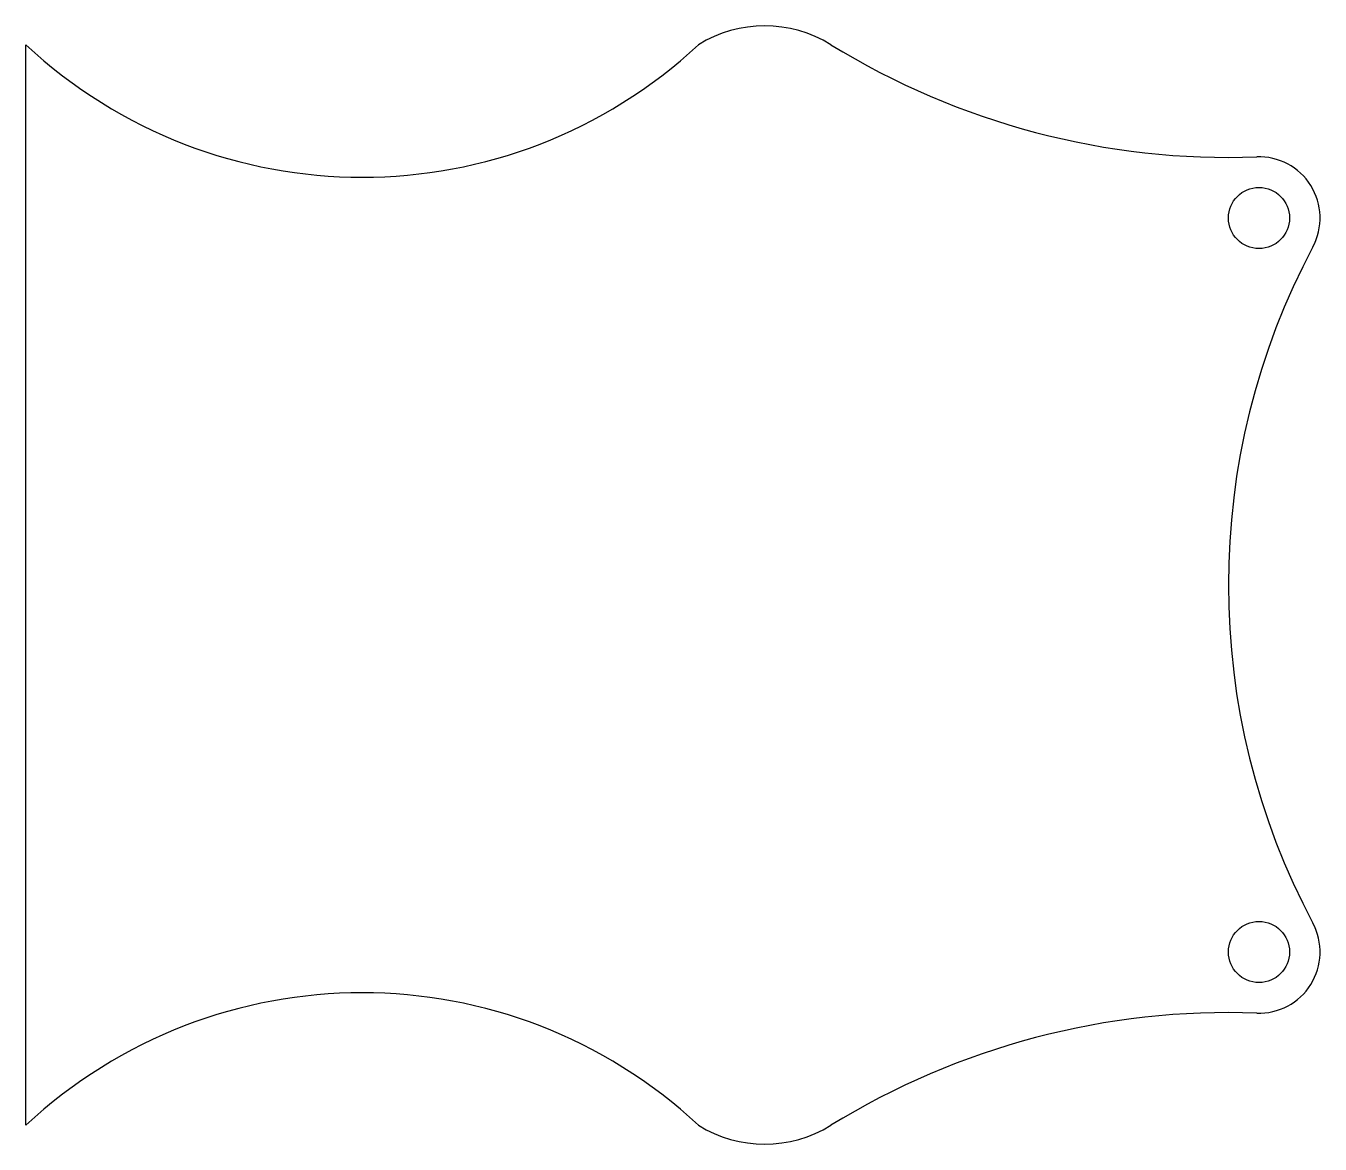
# Model space of a CAD drawing. Extents: x 26 to 89.5, y -0.9 to 53.9.
import ezdxf

# ---------------------------------------------------------------- set-up
doc = ezdxf.new("R2010")
doc.units = 0
doc.layers.add('Pad', color=7, linetype='CONTINUOUS')

msp = doc.modelspace()

# ---------------------------------------------------------------- linework, layer by layer
at = {"layer": 'Pad'}
for p, q in [((26, 53), (26, 53, 1.6)), ((26, 0), (26, 53)), ((26, 0, 1.6), (26, 53, 1.6)), ((26, 53), (26, 53, 1.6)), ((26, 0), (26, 53)), ((26, 0, 1.6), (26, 53, 1.6)), ((59, 53), (59, 53, 1.6)), ((59, 53), (59, 53, 1.6)), ((65.5, 53), (65.5, 53, 1.6)), ((65.5, 53), (65.5, 53, 1.6)), ((86.3879, 47.4979), (86.3879, 47.4979, 1.6)), ((86.3879, 47.4979), (86.3879, 47.4979, 1.6)), ((88, 44.5), (88, 44.5, 1.6)), ((88, 44.5), (88, 44.5, 1.6)), ((89.1471, 43.0882), (89.1471, 43.0882, 1.6)), ((89.1471, 43.0882), (89.1471, 43.0882, 1.6)), ((89.1471, 9.91176), (89.1471, 9.91176, 1.6)), ((89.1471, 9.91176), (89.1471, 9.91176, 1.6)), ((88, 8.5), (88, 8.5, 1.6)), ((88, 8.5), (88, 8.5, 1.6)), ((86.3879, 5.50209), (86.3879, 5.50209, 1.6)), ((86.3879, 5.50209), (86.3879, 5.50209, 1.6)), ((65.5, 0), (65.5, 0, 1.6)), ((65.5, 0), (65.5, 0, 1.6)), ((26, 0), (26, 0, 1.6)), ((26, 0), (26, 0, 1.6)), ((59, 0), (59, 0, 1.6)), ((59, 0), (59, 0, 1.6))]:
    msp.add_line(p, q, dxfattribs=at)
for centre in [(86.5, 44.5), (86.5, 44.5), (86.5, 44.5), (86.5, 44.5), (86.5, 8.5), (86.5, 8.5), (86.5, 8.5), (86.5, 8.5)]:
    msp.add_circle(centre, 1.5, dxfattribs=at)
for centre, radius, start, end in [((62.25, 47.7285), 6.19283, 58.3452, 121.655), ((62.25, 47.7285, 1.6), 6.19283, 58.3452, 121.655), ((62.25, 47.7285), 6.19283, 58.3452, 121.655), ((62.25, 47.7285, 1.6), 6.19283, 58.3452, 121.655), ((42.5, 70.6923), 24.1923, -133.003, -46.9971), ((42.5, 70.6923, 1.6), 24.1923, -133.003, -46.9971), ((42.5, 70.6923), 24.1923, -133.003, -46.9971), ((42.5, 70.6923, 1.6), 24.1923, -133.003, -46.9971), ((85, 84.6289), 37.1569, -121.655, -87.8593), ((85, 84.6289, 1.6), 37.1569, -121.655, -87.8593), ((85, 84.6289), 37.1569, -121.655, -87.8593), ((85, 84.6289, 1.6), 37.1569, -121.655, -87.8593), ((86.5, 44.5), 3, -28.0725, 92.1407), ((86.5, 44.5, 1.6), 3, -28.0725, 92.1407), ((86.5, 44.5), 3, -28.0725, 92.1407), ((86.5, 44.5, 1.6), 3, -28.0725, 92.1407), ((120.25, 26.5), 35.25, 151.928, -151.928), ((120.25, 26.5, 1.6), 35.25, 151.928, -151.928), ((120.25, 26.5), 35.25, 151.928, -151.928), ((120.25, 26.5, 1.6), 35.25, 151.928, -151.928), ((86.5, 8.5), 3, -92.1407, 28.0725), ((86.5, 8.5, 1.6), 3, -92.1407, 28.0725), ((86.5, 8.5), 3, -92.1407, 28.0725), ((86.5, 8.5, 1.6), 3, -92.1407, 28.0725), ((42.5, -17.6923), 24.1923, 46.9971, 133.003), ((42.5, -17.6923, 1.6), 24.1923, 46.9971, 133.003), ((42.5, -17.6923), 24.1923, 46.9971, 133.003), ((42.5, -17.6923, 1.6), 24.1923, 46.9971, 133.003), ((85, -31.6289), 37.1569, 87.8593, 121.655), ((85, -31.6289, 1.6), 37.1569, 87.8593, 121.655), ((85, -31.6289), 37.1569, 87.8593, 121.655), ((85, -31.6289, 1.6), 37.1569, 87.8593, 121.655), ((62.25, 5.27149), 6.19282, -121.655, -58.3452), ((62.25, 5.27149, 1.6), 6.19282, -121.655, -58.3452), ((62.25, 5.27149), 6.19282, -121.655, -58.3452), ((62.25, 5.27149, 1.6), 6.19282, -121.655, -58.3452)]:
    msp.add_arc(centre, radius, start, end, dxfattribs=at)

doc.saveas('drawing.dxf')
